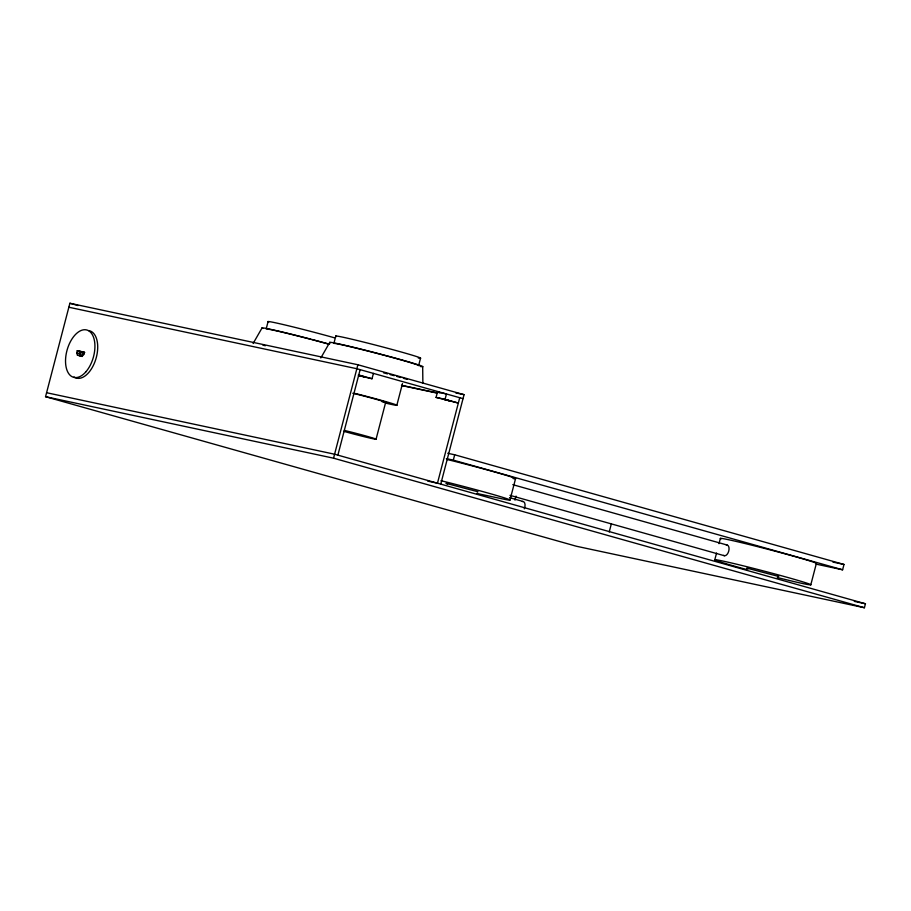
<?xml version="1.0" encoding="UTF-8"?>
<svg xmlns="http://www.w3.org/2000/svg" width="911" height="911" viewBox="0 0 911 911"><rect width="100%" height="100%" fill="white"/><g stroke="black" fill="none" stroke-linecap="round" stroke-linejoin="round"><path stroke-width="1.37" d="M46.586 392.721L334.588 454.213L865.45 603.765L864.414 607.739L576.412 546.247L45.55 396.695L69.885 303.261L357.886 364.753L464.063 394.668L440.753 484.117M76.729 352.773L77.276 350.678L84.359 352.181L83.687 354.743L76.729 352.773L77.424 355.142L82.07 356.452M82.799 354.493L83.356 352.386M268.096 321.549L266.171 328.951A43.887 1.298 14.6 0 1 310.446 339.222M335.806 336L333.881 343.401A43.887 1.298 14.6 0 1 371.984 352.079A43.887 1.298 14.6 0 1 417.124 364.799M45.55 396.695L333.551 458.187L357.886 364.753M337.879 455.136L360.141 369.661M359.036 375.696L372.018 378.737L373.419 373.396M376.061 439.239L385.66 402.389M396.854 405.201L402.48 383.588M420.529 358.239L418.604 365.653A43.887 1.298 14.6 0 0 417.967 365.129M436.073 397.39L437.462 392.049L446.458 393.973L445.069 399.314L436.073 397.39L458.347 403.061L445.069 399.314M459.736 397.708L437.462 483.194L427.76 481.122M446.356 458.643L453.302 460.123L454.703 454.783L843.996 564.456L842.607 569.796L816.21 564.16M509.955 500.15L515.524 478.776M515 500.116L516.036 496.108M609.22 531.978L611.304 523.973M714.816 559.696L716.558 553.023M718.995 543.673L720.385 538.333M810.779 584.896L816.347 563.522A49.706 1.48 14.6 0 0 765.547 548.673A49.706 1.48 14.6 0 0 721.125 538.913M253.11 343.493L262.083 327.88M320.82 357.955L329.793 342.331M83.88 354.026L82.013 356.121L77.424 355.142M477.125 491.655L477.968 491.746L445.98 483.354L447.552 484.014M777.948 576.401L778.791 576.492L746.804 568.1L748.375 568.76M68.849 307.235L356.85 368.727L463.027 398.642M455.716 392.88L464.063 394.668M401.466 385.273L437.542 392.971M401.808 385.569L436.585 392.994M84.78 352.466L80.054 351.464L79.508 353.559L80.214 355.928L82.502 356.417M447.756 453.291L454.703 454.783M832.882 562.076L843.996 564.456M476.817 493.432L501.79 498.761A49.706 1.48 14.6 0 0 498.363 496.017A49.706 1.48 14.6 0 0 440.992 480.712M854.324 601.385L865.45 603.765M358.228 375.116L364.935 376.972L358.604 375.423M437.462 392.049L440.115 392.8M358.752 375.002L372.018 378.737M69.885 303.261L78.05 305.561M77.276 350.678L84.245 352.637M453.302 460.123L842.607 569.796M512.791 484.663L727.16 545.051M510.012 495.345L724.382 555.733M509.511 497.645L523.165 501.494M333.551 458.187L864.414 607.739M422.681 366.723L422.875 383.372M88.709 330.602A24.563 13.619 -74.3 0 1 95.723 359.503A24.563 13.619 -74.3 0 1 74.019 376.972M522.333 501.505A5.523 3.063 -74.3 0 1 524.303 508.839M726.34 545.063A5.523 3.063 -74.3 0 1 728.766 551.03A5.523 3.063 -74.3 0 1 723.653 555.391M446.561 459.349A49.706 1.48 14.6 0 1 499.513 473.356A49.706 1.48 14.6 0 1 512.995 478.503M747.031 569.626A49.706 1.48 14.6 0 1 724.347 561.37A49.706 1.48 14.6 0 1 802.067 581.628A49.706 1.48 14.6 0 1 777.288 577.517M330.488 342.889A48.124 1.423 14.6 0 1 379.682 353.946A48.124 1.423 14.6 0 1 420.21 366.45M383.588 372.827A52.884 1.571 14.6 0 1 387.46 373.874M390.113 374.592A52.884 1.571 14.6 0 1 394.212 375.708M396.866 376.448A52.884 1.571 14.6 0 1 400.658 377.507M403.345 378.27A52.884 1.571 14.6 0 1 407.171 379.363M336.444 336.512A43.887 1.298 14.6 0 1 381.31 346.601A43.887 1.298 14.6 0 1 418.274 358M355.233 393.472A32.796 0.968 14.6 0 1 392.994 403.767A32.796 0.968 14.6 0 1 385.251 403.015M352.773 393.267A21.226 0.626 14.6 0 1 379.318 400.225A21.226 0.626 14.6 0 1 382.176 401.808M344.278 430.379A21.226 0.626 14.6 0 1 371.107 437.485A21.226 0.626 14.6 0 1 370.925 438.293A21.226 0.626 14.6 0 1 344.051 431.404M262.778 328.438A48.124 1.423 14.6 0 1 280.497 331.593A48.124 1.423 14.6 0 1 329.486 344.21M262.937 345.212A52.884 1.571 14.6 0 1 265.329 345.736M311.664 339.541A43.887 1.298 14.6 0 1 328.882 344.187M268.734 322.061A43.887 1.298 14.6 0 1 287.159 325.478A43.887 1.298 14.6 0 1 334.36 337.776M443.372 399.189L451.252 401.284L443.372 399.189M85.805 371.904A24.563 13.619 -74.3 0 0 89.244 331.137A24.563 13.619 -74.3 0 0 65.66 357.932A24.563 13.619 -74.3 0 0 85.805 371.904"/></g></svg>
